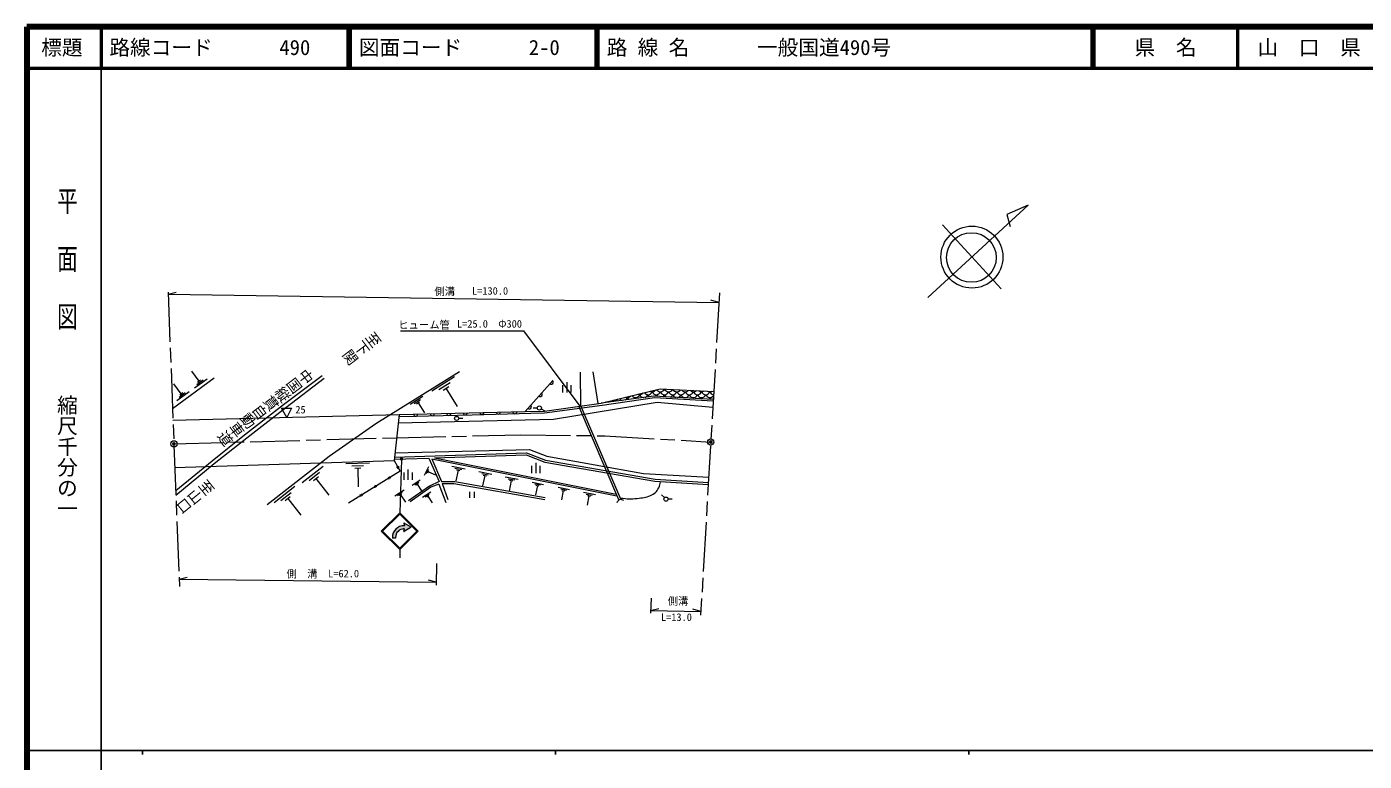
# Model space of a CAD drawing. Units: millimetres on the paper, with parts at other scales. Extents: x 40 to 680, y 20 to 380.
# Drawn here: x 40 to 363.7, y 202.4 to 380 of the extents above; entities that cross this region are included whole.
import ezdxf
from ezdxf.enums import TextEntityAlignment as Align

# ---------------------------------------------------------------- set-up
doc = ezdxf.new("R2010")
doc.units = ezdxf.units.MM
doc.header["$PDMODE"] = 32
doc.header["$PDSIZE"] = 0.5
doc.linetypes.add('CHAIN', pattern=[18.5, 12, -1.5, 3.5, -1.5])
for name, color, linetype, lineweight in [('M-BGD', 7, 'Continuous', 13), ('M-BMK', 2, 'CHAIN', 13), ('M-BMK-SRVR', 3, 'Continuous', 13), ('M-TTL', 2, 'Continuous', 140), ('M-TTL-BAND', 7, 'Continuous', 25), ('M-TTL-LINE', 7, 'Continuous', 50)]:
    doc.layers.add(name, color=color, linetype=linetype, lineweight=lineweight)
doc.layers.add('M-OTRS', color=6, linetype='Continuous')
doc.layers.add('M-TTL-TXT', color=7, linetype='Continuous')
doc.styles.add('@ＭＳ ゴシック', font='')
doc.styles.add('ＭＳ ゴシック', font='')
doc.styles.get('@ＭＳ ゴシック').set_extended_font_data('@MS Gothic')
doc.styles.get('ＭＳ ゴシック').set_extended_font_data('MS Gothic')

msp = doc.modelspace()

# ---------------------------------------------------------------- hatches: boundary and pattern name
at = {"layer": 'M-BGD'}
msp.add_hatch(color=256, dxfattribs=at).paths.add_polyline_path([(131.345, 259.351), (131.435, 259.351), (131.254, 259.904, -0.69923), (131.365, 259.991), (133.007, 258.976), (131.365, 257.961, -0.69923), (131.254, 258.048), (131.435, 258.601), (131.345, 258.601, 0.41421), (129.246, 256.503), (129.246, 256.343), (128.497, 256.343), (128.497, 256.503, -0.41421)])

# ---------------------------------------------------------------- linework, layer by layer
for p, q in [((258.055, 314.526), (282.364, 336.887)), ((282.364, 336.887), (277.188, 334.579)), ((277.188, 334.579), (278.013, 331.694)), ((261.618, 332.07), (275.835, 316.614)), ((74.221, 315.321), (76.161, 315.809)), ((74.221, 315.321), (207.519, 313.326)), ((207.519, 313.326), (205.595, 313.873)), ((75.287, 287.668), (85.378, 295.127)), ((81.691, 294.301), (79.921, 296.695)), ((83.63, 294.808), (80.637, 292.596)), ((138.009, 291.988), (143.494, 295.4)), ((174.121, 288.332), (174.02, 296.522)), ((178.316, 288.925), (177.061, 296.587)), ((77.392, 291.23), (75.622, 293.624)), ((79.33, 291.738), (76.338, 289.525)), ((78.361, 291.484), (76.865, 290.378)), ((77.766, 291.507), (77.017, 290.953)), ((82.661, 294.554), (81.164, 293.448)), ((82.065, 294.577), (81.317, 294.024)), ((139.722, 292.293), (142.464, 293.999)), ((140.748, 292.171), (142.119, 293.024)), ((141.434, 292.598), (144.164, 288.21)), ((169.765, 291.585), (169.765, 293.335)), ((170.765, 291.585), (170.765, 294.085)), ((171.765, 291.585), (171.765, 293.335)), ((132.777, 288.733), (135.856, 290.648)), ((133.738, 288.904), (135.278, 289.862)), ((134.315, 288.835), (135.084, 289.314)), ((134.699, 289.075), (136.232, 286.612)), ((183.274, 265.584), (173.599, 288.258)), ((183.758, 265.736), (174.116, 288.331)), ((75.396, 284.863), (130.138, 286.233)), ((130.138, 286.233), (128.889, 275.149)), ((144.546, 285.356), (145.545, 285.374)), ((163.567, 287.802), (162.568, 287.765)), ((164.529, 287.636), (165.411, 287.164)), ((128.92, 275.429), (137.3, 275.705)), ((130.671, 275.337), (130.268, 262.5)), ((138.031, 275.496), (182.84, 266.602)), ((138.706, 275.751), (182.666, 267.009)), ((75.836, 273.44), (128.889, 275.149)), ((106.69, 269.822), (111.741, 273.755)), ((108.346, 270.3), (110.871, 272.267)), ((117.19, 274.372), (122.936, 274.557)), ((118.645, 273.843), (121.518, 273.936)), ((119.382, 273.292), (120.818, 273.338)), ((120.1, 273.315), (120.248, 268.718)), ((130.19, 273.299), (129.518, 273.494)), ((129.951, 273.733), (129.756, 273.06)), ((131.345, 270.434), (131.345, 272.184)), ((132.345, 270.434), (132.345, 272.934)), ((133.345, 270.434), (133.345, 272.184)), ((136.3, 271.559), (137.282, 273.676)), ((136.757, 271.99), (137.248, 273.049)), ((137.091, 272.157), (137.337, 272.686)), ((137.214, 272.422), (138.908, 271.636)), ((142.891, 273.765), (146.139, 273.12)), ((143.638, 273.279), (145.262, 272.957)), ((144.386, 272.793), (143.87, 270.194)), ((143.98, 272.874), (144.792, 272.712)), ((149.378, 272.477), (152.567, 271.844)), ((150.112, 272), (151.706, 271.684)), ((162.265, 272.063), (162.265, 273.813)), ((163.265, 272.063), (163.265, 274.563)), ((164.265, 272.063), (164.265, 273.813)), ((99.844, 264.959), (104.894, 268.892)), ((109.371, 270.287), (110.633, 271.27)), ((110.002, 270.779), (113.149, 266.738)), ((124.733, 268.752), (124.052, 268.912)), ((124.313, 268.491), (124.473, 269.172)), ((128.133, 270.859), (127.452, 271.019)), ((127.713, 270.598), (127.873, 271.279)), ((133.274, 269.134), (135.256, 270.44)), ((133.9, 269.263), (134.891, 269.915)), ((134.279, 269.228), (134.774, 269.554)), ((134.526, 269.391), (135.571, 267.805)), ((139.772, 269.381), (141.466, 264.993)), ((140.506, 269.565), (141.944, 265.674)), ((150.846, 271.523), (150.339, 268.972)), ((150.447, 271.602), (151.244, 271.444)), ((155.771, 271.208), (158.965, 270.574)), ((156.506, 270.73), (158.103, 270.414)), ((157.241, 270.253), (156.734, 267.698)), ((156.842, 270.332), (157.64, 270.173)), ((162.297, 269.913), (165.107, 269.355)), ((162.944, 269.493), (164.348, 269.214)), ((163.59, 269.072), (163.144, 266.825)), ((163.239, 269.142), (163.941, 269.003)), ((101.5, 265.437), (104.025, 267.403)), ((102.524, 265.423), (103.787, 266.407)), ((103.155, 265.915), (106.302, 261.875)), ((121.333, 266.645), (120.652, 266.805)), ((120.913, 266.384), (121.073, 267.065)), ((129.053, 266.541), (131.306, 268.025)), ((129.764, 266.686), (130.891, 267.428)), ((130.194, 266.646), (130.758, 267.017)), ((130.476, 266.832), (131.663, 265.029)), ((135.799, 266.241), (137.78, 267.546)), ((136.425, 266.369), (137.416, 267.022)), ((136.803, 266.334), (137.298, 266.661)), ((137.051, 266.497), (138.095, 264.912)), ((147.166, 267.572), (147.166, 266.072)), ((148.291, 267.572), (148.291, 266.072)), ((168.585, 268.665), (171.365, 268.113)), ((169.225, 268.249), (170.615, 267.973)), ((169.865, 267.833), (169.423, 265.608)), ((169.517, 267.902), (170.212, 267.764)), ((174.756, 267.44), (177.621, 266.871)), ((175.415, 267.011), (176.848, 266.727)), ((176.075, 266.583), (175.62, 264.291)), ((175.716, 266.654), (176.433, 266.512)), ((194.336, 266.14), (193.628, 266.847)), ((195.191, 265.85), (196.191, 265.868)), ((139.132, 250.257), (139.125, 244.992)), ((76.879, 246.396), (78.816, 246.891)), ((76.879, 246.396), (139.126, 245.666)), ((139.126, 245.666), (137.2, 246.206)), ((191.127, 241.87), (190.976, 238.218)), ((191.003, 238.879), (192.945, 239.359)), ((191.003, 238.879), (203.162, 238.645)), ((203.162, 238.645), (201.24, 239.199))]:
    msp.add_line(p, q, dxfattribs=at)
at = {"layer": 'M-BGD', "lineweight": 18}
for p, q in [((130.268, 262.5), (125.813, 258.045)), ((134.723, 258.045), (130.268, 262.5)), ((130.268, 262.182), (126.131, 258.045)), ((134.405, 258.045), (130.268, 262.182)), ((131.435, 259.351), (131.19, 259.351)), ((131.254, 259.904), (131.435, 259.351)), ((131.435, 259.351), (131.345, 259.351)), ((133.007, 258.976), (131.365, 259.991)), ((133.007, 258.976), (131.365, 257.961)), ((125.813, 258.045), (130.268, 253.59)), ((126.131, 258.045), (130.268, 253.908)), ((128.497, 256.503), (128.497, 256.343)), ((129.246, 256.343), (128.497, 256.343)), ((129.246, 256.503), (129.246, 256.343)), ((130.268, 253.59), (134.723, 258.045)), ((130.268, 253.908), (134.405, 258.045)), ((131.435, 258.601), (131.19, 258.601)), ((131.254, 258.048), (131.435, 258.601)), ((131.435, 258.601), (131.345, 258.601)), ((130.268, 253.59), (130.268, 251.59))]:
    msp.add_line(p, q, dxfattribs=at)
at = {"layer": 'M-BGD'}
for points in [[(130.492, 306.45), (160.255, 306.45), (173.822, 288.289)], [(76.052, 267.835), (84.84, 275.057), (92.725, 281.313), (102.173, 288.643), (111.459, 295.681)], [(76.094, 266.752), (85.382, 274.386), (93.257, 280.634), (102.699, 287.959), (111.98, 294.993)], [(98.2, 264.447), (113.229, 276.15), (124.469, 284.035), (144.735, 296.644)], [(130.138, 286.233), (160.663, 287.002), (167.288, 294.496)], [(129.912, 284.232), (167.507, 285.141), (192.554, 289.194), (206.043, 288.027)], [(130.188, 285.738), (147.804, 286.139), (161.977, 286.578), (165.284, 286.633), (179.239, 288.544), (191.946, 290.336), (206.132, 289.556)], [(160.663, 287.002), (165.293, 287.082), (178.986, 289.02)], [(128.976, 275.923), (160.926, 276.975), (165.545, 275.209), (192.057, 270.597), (204.98, 269.816)], [(129.099, 277.015), (161.663, 277.779), (165.877, 276.2), (189.26, 271.965), (205.054, 271.082)], [(137.3, 275.705), (139.781, 270.022), (137.505, 268.954), (132.422, 265.348)], [(138.031, 275.496), (140.363, 270.052), (143.578, 270.037), (165.483, 266.142)], [(138.706, 275.751), (160.843, 276.48), (165.414, 274.732), (192, 270.107), (204.952, 269.324)], [(128.889, 275.149), (130.339, 272.516), (117.878, 264.795)], [(139.772, 269.381), (137.817, 268.657), (132.807, 265.167)], [(140.506, 269.565), (143.359, 269.579), (165.384, 265.734)]]:
    msp.add_lwpolyline(points, dxfattribs=at)
for points in [[(178.986, 289.02), (193.279, 292.452), (206.264, 291.829), (206.151, 289.876), (191.809, 290.662)], [(101.686, 287.752), (104.09, 287.752), (102.931, 285.552)]]:
    msp.add_lwpolyline(points, close=True, dxfattribs=at)
for centre, radius in [((268.755, 324.311), 7.5), ((268.633, 324.211), 6), ((164.067, 287.827), 0.5), ((144.049, 285.298), 0.5), ((194.694, 265.791), 0.5)]:
    msp.add_circle(centre, radius, dxfattribs=at)
at = {"layer": 'M-BGD', "lineweight": 25}
for radius in [0.15, 0.12, 0.09, 0.06, 0.03]:
    msp.add_circle((130.675, 275.487), radius, dxfattribs=at)
at = {"layer": 'M-BGD'}
for centre, radius, start, end in [((164.283, 291.096), 0.5, 228.52145, 48.52145), ((166.932, 294.093), 0.5, 228.52145, 48.52145), ((188.343, 292.101), 1.064, 243.1422, 323.86244), ((190.343, 292.101), 1.064, 212.36045, 339.98404), ((191.343, 292.801), 1.064, 241.52275, 325.48189), ((192.343, 292.101), 1.064, 200.01596, 339.98404), ((193.343, 292.801), 1.064, 211.23763, 337.96956), ((194.343, 292.101), 1.064, 200.01596, 339.98404), ((195.343, 292.801), 1.064, 202.10677, 332.39812), ((196.343, 292.101), 1.064, 200.01596, 339.98404), ((197.343, 292.801), 1.064, 207.94243, 326.56246), ((198.343, 292.101), 1.064, 200.01596, 339.98404), ((199.343, 292.801), 1.064, 214.15621, 320.34869), ((200.343, 292.101), 1.064, 200.01596, 339.98404), ((201.343, 292.801), 1.064, 220.92633, 313.57856), ((202.343, 292.101), 1.064, 200.01596, 339.98404), ((203.343, 292.801), 1.064, 228.571, 305.93389), ((204.343, 292.101), 1.064, 200.01596, 339.98404), ((205.343, 292.801), 1.064, 237.79404, 296.71085), ((206.343, 292.101), 1.064, 200.01596, 263.31039), ((161.634, 288.1), 0.5, 228.52145, 48.52145), ((179.343, 290.001), 1.064, 306.66437, 318.6365), ((181.343, 290.001), 1.064, 215.77675, 226.55551), ((182.343, 290.701), 1.064, 246.55617, 320.44847), ((181.343, 290.001), 1.064, 328.03683, 339.98404), ((183.343, 290.001), 1.064, 200.01596, 210.51083), ((184.343, 290.701), 1.064, 214.62939, 255.30512), ((184.343, 290.701), 1.064, 299.28722, 339.98404), ((185.343, 291.401), 1.064, 244.8174, 322.18724), ((186.343, 290.701), 1.064, 200.01596, 230.8146), ((187.343, 291.401), 1.064, 213.49083, 339.98404), ((186.343, 290.701), 1.064, 323.77774, 339.98404), ((188.343, 290.701), 1.064, 200.01596, 214.03558), ((189.343, 291.401), 1.064, 200.01596, 266.71588), ((189.343, 291.401), 1.064, 287.87645, 339.98404), ((191.343, 291.401), 1.064, 200.01596, 235.39896), ((191.343, 291.401), 1.064, 314.84848, 339.98404), ((193.343, 291.401), 1.064, 200.01596, 227.40923), ((193.343, 291.401), 1.064, 306.32086, 339.98404), ((195.343, 291.401), 1.064, 200.01596, 237.89632), ((195.343, 291.401), 1.064, 295.83377, 339.98404), ((197.343, 291.401), 1.064, 200.01596, 254.72967), ((197.343, 291.401), 1.064, 279.00042, 339.98404), ((199.343, 291.401), 1.064, 200.01596, 339.98404), ((198.343, 290.701), 1.064, 335.00723, 339.98404), ((200.343, 290.701), 1.064, 200.01596, 205.2292), ((201.343, 291.401), 1.064, 200.01596, 339.98404), ((200.343, 290.701), 1.064, 328.50088, 339.98404), ((202.343, 290.701), 1.064, 200.01596, 212.16404), ((203.343, 291.401), 1.064, 200.01596, 339.98404), ((202.343, 290.701), 1.064, 321.56605, 339.98404), ((204.343, 290.701), 1.064, 200.01596, 219.75658), ((205.343, 291.401), 1.064, 200.01596, 323.93333), ((204.343, 290.701), 1.064, 313.97351, 339.98404), ((206.343, 290.701), 1.064, 200.01596, 228.43633), ((134.137, 286.333), 0.5, 181.4442, 1.4442), ((138.135, 286.434), 0.5, 181.4442, 1.4442), ((142.134, 286.535), 0.5, 181.4442, 1.4442), ((146.133, 286.636), 0.5, 181.4442, 1.4442), ((150.131, 286.737), 0.5, 181.4442, 1.4442), ((154.13, 286.838), 0.5, 181.4442, 1.4442), ((158.129, 286.938), 0.5, 181.4442, 1.4442)]:
    msp.add_arc(centre, radius, start, end, dxfattribs=at)
at = {"layer": 'M-BGD', "lineweight": 18}
for centre, radius, start, end in [((131.345, 256.503), 2.848, 90, 180), ((131.325, 259.927), 0.075, 58.28723, 198.13651), ((131.345, 256.503), 2.099, 90, 180), ((131.325, 258.025), 0.075, 161.86349, 301.71277)]:
    msp.add_arc(centre, radius, start, end, dxfattribs=at)
at = {"layer": 'M-BGD'}
for points, knots in [([(183.627, 266.042), (185.498, 265.866), (186.161, 265.769), (187.766, 265.966), (189.043, 266.123), (189.809, 266.15), (190.98, 266.683), (191.942, 267.12), (192.497, 267.578), (192.957, 268.529), (193.222, 269.076), (193.316, 269.375), (193.395, 270.023)], [0, 0, 0, 0, 1, 1, 1, 2, 2, 2, 3, 3, 3, 4, 4, 4, 4]), ([(182.881, 264.967), (183.014, 265.283), (183.134, 265.572), (183.482, 265.692), (183.828, 265.813), (184.101, 265.664), (184.4, 265.499)], [0, 0, 0, 0, 1, 1, 1, 2, 2, 2, 2])]:
    msp.add_open_spline(points, degree=3, knots=knots, dxfattribs=at)
for p in [(75.615, 279.16), (75.615, 279.16), (205.551, 279.598), (205.551, 279.598), (130.675, 275.487)]:
    msp.add_point(p, dxfattribs=at)
at = {"layer": 'M-BMK'}
for p, q in [((74.201, 315.836), (76.945, 244.668)), ((207.653, 315.632), (203.106, 237.692))]:
    msp.add_line(p, q, dxfattribs=at)
msp.add_lwpolyline([(75.615, 279.16), (129.403, 280.636), (159.587, 281.327), (179.91, 281.097), (205.551, 279.598)], dxfattribs=at)
at = {"layer": 'M-BMK-SRVR'}
for centre in [(75.615, 279.16), (205.551, 279.598)]:
    msp.add_circle(centre, 0.75, dxfattribs=at)
at = {"layer": 'M-OTRS'}
for p in [(75.615, 279.16), (205.551, 279.598)]:
    msp.add_point(p, dxfattribs=at)
at = {"layer": 'M-TTL'}
for p, q in [((40, 380), (40, 20)), ((680, 380), (40, 380))]:
    msp.add_line(p, q, dxfattribs=at)
at = {"layer": 'M-TTL-BAND'}
for p, q in [((58, 370), (58, 20)), ((40, 205), (579, 205)), ((68, 205), (68, 204)), ((168, 205), (168, 204)), ((268, 205), (268, 204))]:
    msp.add_line(p, q, dxfattribs=at)
at = {"layer": 'M-TTL-LINE'}
for p, q in [((58, 380), (58, 370)), ((117.75, 380), (117.75, 370)), ((118.25, 380), (118.25, 370)), ((177.75, 380), (177.75, 370)), ((178.25, 380), (178.25, 370)), ((297.75, 380), (297.75, 370)), ((298.25, 380), (298.25, 370)), ((333, 380), (333, 370)), ((40, 370), (680, 370))]:
    msp.add_line(p, q, dxfattribs=at)

# ---------------------------------------------------------------- texts
at = {"layer": 'M-BGD', "style": 'ＭＳ ゴシック'}
for s, p in [('側溝', (141.159, 316.004)), ('ヒューム管', (136.161, 307.916)), ('25', (106.25, 287.424)), ('側\u3000溝', (106.619, 247.705))]:
    msp.add_text(s, height=1.833, dxfattribs=at).set_placement(p, align=Align.MIDDLE_CENTER)
at = {"layer": 'M-BGD'}
for s, style, p in [('L=130.0', 'ＭＳ ゴシック', (152.139, 317.057)), ('L=25.0\u3000Φ300', 'ＭＳ ゴシック', (151.996, 309.089)), ('L=62.0', '@ＭＳ ゴシック', (116.688, 248.703)), ('L=13.0', '@ＭＳ ゴシック', (197.24, 238.155))]:
    msp.add_text(s, height=1.833, dxfattribs=dict(at, style=style)).set_placement(p, align=Align.TOP_CENTER)
at = {"layer": 'M-BGD', "style": '@ＭＳ ゴシック'}
for s, rotation, p in [('至下関', 217.257, (121.093, 302.272)), ('中国縦貫自動車道', 217.351, (97.781, 287.965)), ('至山口', 219.081, (80.777, 266.436))]:
    msp.add_text(s, height=2.566, rotation=rotation, dxfattribs=at).set_placement(p, align=Align.MIDDLE_CENTER)
at = {"layer": 'M-BGD', "style": 'ＭＳ ゴシック'}
msp.add_text('側溝', height=1.833, dxfattribs=at).set_placement((197.631, 239.67), align=Align.BOTTOM_CENTER)
at = {"layer": 'M-TTL-BAND', "style": '@ＭＳ ゴシック', "width": 1.4}
msp.add_text('平  面  図', height=3.666, rotation=270, dxfattribs=at).set_placement((49.777, 306.475), align=Align.MIDDLE_RIGHT)
at = {"layer": 'M-TTL-BAND', "style": '@ＭＳ ゴシック'}
msp.add_text('縮尺千分の一', height=3.666, rotation=270, dxfattribs=at).set_placement((49.777, 261.03), align=Align.MIDDLE_RIGHT)
at = {"layer": 'M-TTL-TXT', "style": 'ＭＳ ゴシック'}
for s, p in [('標題', (48.5, 375)), ('県\u3000名', (315.625, 375)), ('山\u3000口\u3000県', (350.375, 375))]:
    msp.add_text(s, height=3.666, dxfattribs=at).set_placement(p, align=Align.MIDDLE_CENTER)
for s, p in [('路線コード', (60, 375)), ('490', (101.142, 375)), ('図面コード', (120.38, 375)), ('2-0', (161.521, 375)), ('路 線 名', (180.38, 375)), ('一般国道490号', (216.734, 375))]:
    msp.add_text(s, height=3.666, dxfattribs=at).set_placement(p, align=Align.MIDDLE_LEFT)

doc.saveas('drawing.dxf')
